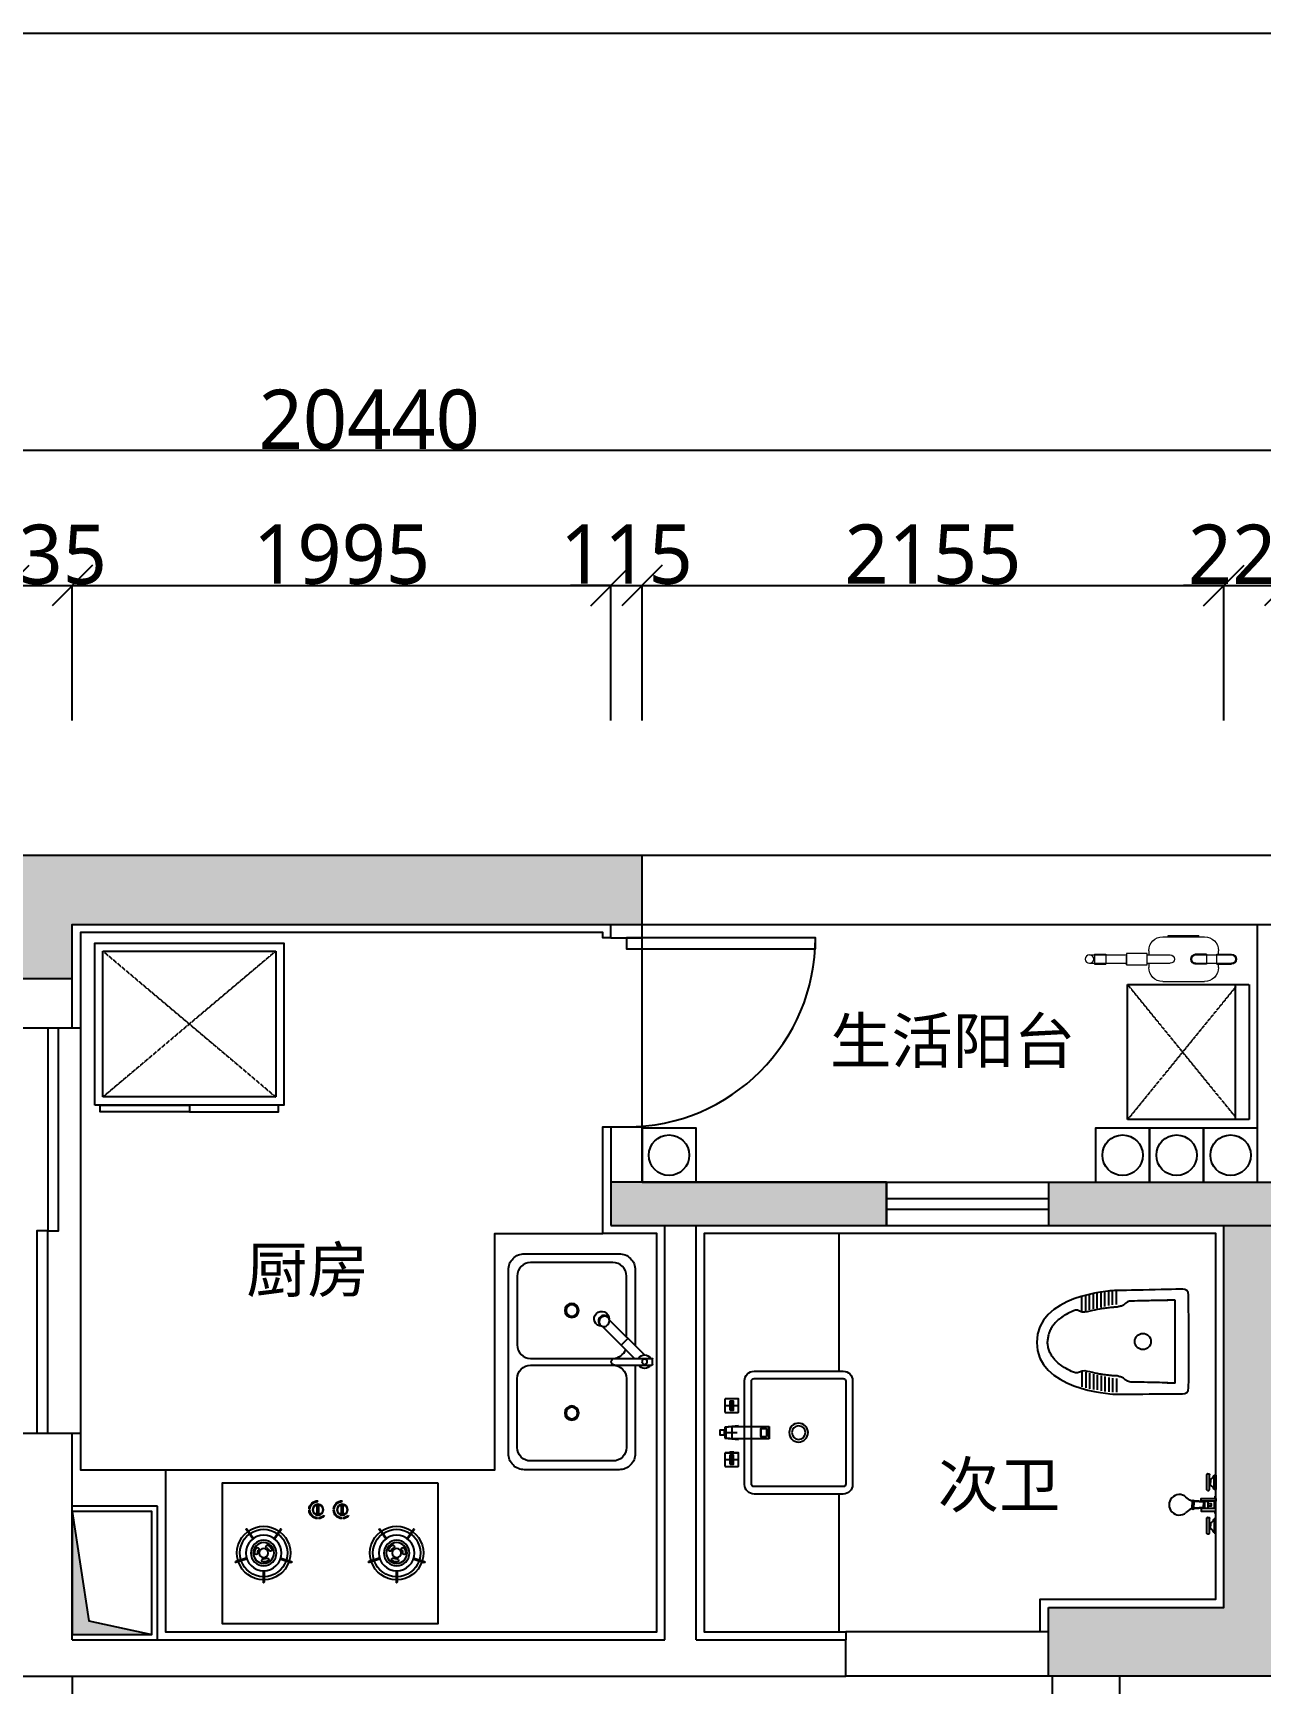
# Model space of a CAD drawing. Header units: millimetres. Extents: x -18923 to 87021, y -73077 to -1985.
# Drawn here: x 72487 to 77035, y -61990 to -55879 of the extents above; entities that cross this region are included whole.
import ezdxf

# ---------------------------------------------------------------- set-up
doc = ezdxf.new("R2010")
doc.units = ezdxf.units.MM
doc.header["$LTSCALE"] = 10
doc.linetypes.add('DASH', pattern=[0.35, 0.25, -0.1])
doc.layers.get('Defpoints').update_dxf_attribs({"color": 250})
for name, color, linetype in [('0文字-标注', 7, 'Continuous'), ('1结构-填充-剪力墙', 251, 'Continuous'), ('1结构-墙体', 7, 'Continuous'), ('1结构-墙体-基层', 233, 'Continuous'), ('1结构-楼梯-梯步', 49, 'Continuous'), ('1结构-窗及电梯', 133, 'Continuous'), ('1结构-门', 133, 'Continuous'), ('2平面-家具-定制', 153, 'Continuous'), ('2平面-家具-活动', 133, 'Continuous'), ('2平面-家具-细线', 8, 'Continuous'), ('2平面-洁具', 153, 'Continuous'), ('平面-文字', 255, 'Continuous'), ('设施-建筑立管-烟', 37, 'Continuous')]:
    doc.layers.add(name, color=color, linetype=linetype)
doc.layers.add('电气', color=18, linetype='Continuous', lineweight=9)
doc.styles.add('dim_font', font='SIMPLEX.shx', dxfattribs={"width": 0.8})
doc.styles.add('图框－雅黑', font='')
doc.styles.get('图框－雅黑').set_extended_font_data('Microsoft YaHei')
doc.dimstyles.new('1-30', dxfattribs={"dimtxt": 150, "dimasz": 4, "dimexe": 1.5, "dimexo": 0, "dimgap": 0.6, "dimtad": 1, "dimdec": 0, "dimlfac": 30, "dimdsep": 46, "dimtxsty": 'dim_font', "dimblk": 'DOTSMALL', "dimcen": 4, "dimdle": 1.5, "dimclrd": 123, "dimclre": 123, "dimclrt": 256, "dimadec": 0, "dimazin": 0, "dimtfac": 1, "dimtdec": 0, "dimtix": 1, "dimtmove": 2, "dimatfit": 3, "dimldrblk": 'DOTSMALL', "dimfxl": 1.5, "dimarcsym": 0})

# ---------------------------------------------------------------- blocks, each defined once
blk = doc.blocks.new('A$C49040A04')
at = {"layer": '设施-建筑立管-烟', "linetype": 'ByBlock'}
blk.add_hatch(color=256, dxfattribs=at).paths.add_polyline_path([(315, 20), (315, 475), (249.4, 67.6), (20, 20)])
for p, q in [((0, 495), (315, 495)), ((0, 0), (0, 495))]:
    blk.add_line(p, q, dxfattribs=at)
blk.add_lwpolyline([(315, 20), (20, 20), (20, 475), (315, 475)], close=True, dxfattribs=at)
blk.add_lwpolyline([(315, 475), (254, 70.5), (20, 20)], dxfattribs=at)
blk = doc.blocks.new('煤气表')
at = {"layer": '电气'}
for p, q in [((834988.9, -435935.4), (834868.9, -435935.4)), ((834988.9, -435935.4), (834868.9, -435935.4)), ((834972.9, -435931.4), (834884.9, -435931.4)), ((834884.9, -435935.4), (834884.9, -435931.4)), ((834972.9, -435931.4), (834884.9, -435931.4)), ((834884.9, -435935.4), (834884.9, -435931.4)), ((834972.9, -435935.4), (834972.9, -435931.4)), ((834972.9, -435935.4), (834972.9, -435931.4)), ((834833.9, -435985), (834791.9, -435985)), ((834833.9, -435985), (834791.9, -435985)), ((834893.7, -435987.4), (834791.9, -435987.4)), ((834893.7, -435987.4), (834791.9, -435987.4)), ((834828.9, -435987.4), (834828.9, -435975.4)), ((834828.9, -435987.4), (834828.9, -435975.4)), ((834833.9, -436013.8), (834833.9, -435985)), ((834833.9, -436013.8), (834833.9, -435985)), ((834863.3, -435987.4), (834833.9, -435987.4)), ((834863.3, -435987.4), (834833.9, -435987.4)), ((834863.3, -435985.4), (834863.3, -436013.4)), ((834863.3, -435985.4), (834897.1, -435985.4)), ((834863.3, -435985.4), (834863.3, -436013.4)), ((834863.3, -435985.4), (834897.1, -435985.4)), ((835033.8, -435987.4), (834967.2, -435987.4)), ((835033.8, -435987.4), (834967.2, -435987.4)), ((835028.9, -435975.4), (835028.9, -435987.4)), ((835028.9, -435975.4), (835028.9, -435987.4)), ((835033.8, -436015.4), (835033.8, -435983.1)), ((835033.8, -435983.1), (835092.8, -435983.1)), ((835033.8, -436015.4), (835033.8, -435983.1)), ((835033.8, -435983.1), (835092.8, -435983.1)), ((835092.8, -435983.1), (835092.8, -436015.4)), ((835092.8, -435983.1), (835092.8, -436015.4)), ((835198.8, -435987.4), (835092.8, -435987.4)), ((835198.8, -435987.4), (835092.8, -435987.4)), ((835092.8, -436015.4), (835092.8, -435991.4)), ((835092.8, -436015.4), (835092.8, -435991.4)), ((835152.2, -435985.4), (835152.2, -436013.4)), ((835184.2, -435985.4), (835152.2, -435985.4)), ((835152.2, -435985.4), (835152.2, -436013.4)), ((835184.2, -435985.4), (835152.2, -435985.4)), ((835184.2, -435985.4), (835184.2, -436013.4)), ((835184.2, -435985.4), (835184.2, -436013.4)), ((834893.7, -436011.4), (834791.9, -436011.4)), ((834893.7, -436011.4), (834791.9, -436011.4)), ((834833.9, -436013.8), (834791.9, -436013.8)), ((834833.9, -436013.8), (834791.9, -436013.8)), ((834828.9, -436023.4), (834828.9, -436011.4)), ((834828.9, -436023.4), (834828.9, -436011.4)), ((834863.3, -436011.4), (834833.9, -436011.4)), ((834863.3, -436011.4), (834833.9, -436011.4)), ((834863.3, -436013.4), (834897.1, -436013.4)), ((834863.3, -436013.4), (834897.1, -436013.4)), ((835033.8, -436011.4), (834967.2, -436011.4)), ((835033.8, -436011.4), (834967.2, -436011.4)), ((835028.9, -436011.4), (835028.9, -436023.4)), ((835028.9, -436011.4), (835028.9, -436023.4)), ((835092.8, -436015.4), (835033.8, -436015.4)), ((835092.8, -436015.4), (835033.8, -436015.4)), ((835062.1, -436015.4), (835062.1, -436015.4)), ((835062.1, -436015.4), (835062.1, -436015.4)), ((835066.1, -436015.4), (835066.1, -436015.4)), ((835066.1, -436015.4), (835066.1, -436015.4)), ((835198.8, -436011.4), (835092.8, -436011.4)), ((835198.8, -436011.4), (835092.8, -436011.4)), ((835152.2, -436011.4), (835148.7, -436011.4)), ((835152.2, -436011.4), (835148.7, -436011.4)), ((835184.2, -436013.4), (835152.2, -436013.4)), ((835184.2, -436013.4), (835152.2, -436013.4)), ((834988.9, -436063.4), (834868.9, -436063.4)), ((834988.9, -436063.4), (834868.9, -436063.4))]:
    blk.add_line(p, q, dxfattribs=at)
blk.add_circle((835198.8, -435999.4), 12, dxfattribs=at)
blk.add_circle((835198.8, -435999.4), 12, dxfattribs=at)
blk.add_circle((835198.8, -435999.4), 12, dxfattribs=at)
blk.add_circle((835198.8, -435999.4), 12, dxfattribs=at)
blk.add_circle((835198.8, -435999.4), 12, dxfattribs=at)
blk.add_circle((835198.8, -435999.4), 12, dxfattribs=at)
for centre, radius, start, end in [((834868.9, -435975.4), 40, 90, 180), ((834868.9, -435975.4), 40, 90, 180), ((834988.9, -435975.4), 40, 0, 90), ((834988.9, -435975.4), 40, 0, 90), ((834791.9, -435999.4), 14.4, 90, 270), ((834791.9, -435999.4), 14.4, 90, 270), ((834791.9, -435999.4), 12, 90, 270), ((834791.9, -435999.4), 12, 90, 270), ((834893.7, -435999.4), 14.4, 270, 90), ((834893.7, -435999.4), 14.4, 270, 90), ((834893.7, -435999.4), 12, 270, 90), ((834893.7, -435999.4), 12, 270, 90), ((834967.2, -435999.4), 12, 90, 270), ((834967.2, -435999.4), 12, 90, 270), ((834868.9, -436023.4), 40, 180, 270), ((834868.9, -436023.4), 40, 180, 270), ((834988.9, -436023.4), 40, 270, 0), ((834988.9, -436023.4), 40, 270, 0)]:
    blk.add_arc(centre, radius, start, end, dxfattribs=at)
blk = doc.blocks.new('_OBLIQUE')
at = {"color": 0, "linetype": 'ByBlock'}
blk.add_line((-0.5, -0.5), (0.5, 0.5), dxfattribs=at)
blk = doc.blocks.new('*D632')
at = {"layer": '0文字-标注', "color": 8, "lineweight": -2, "transparency": 16777216}
for p, q in [((72397.9, -57925.5), (72247.9, -57925.5)), ((72397.9, -58425.5), (72397.9, -57924.5)), ((72397.9, -57925.5), (72632.9, -57925.5)), ((72632.9, -58425.5), (72632.9, -57924.5)), ((72632.9, -57925.5), (72782.9, -57925.5))]:
    blk.add_line(p, q, dxfattribs=at)
at = {"layer": 'Defpoints', "color": 0, "transparency": 16777216}
for p in [(72632.9, -57925.5), (72397.9, -58425.5), (72632.9, -58425.5)]:
    blk.add_point(p, dxfattribs=at)
at = {"layer": '0文字-标注', "color": 8, "lineweight": -2, "transparency": 16777216, "xscale": 150, "yscale": 150, "zscale": 150}
blk.add_blockref('_OBLIQUE', (72397.9, -57925.5), dxfattribs=at)
at = {"layer": '0文字-标注', "color": 8, "lineweight": -2, "transparency": 16777216, "xscale": 150, "yscale": 150, "zscale": 150, "rotation": 180}
blk.add_blockref('_OBLIQUE', (72632.9, -57925.5), dxfattribs=at)
at = {"layer": '0文字-标注', "color": 255, "transparency": 16777216, "insert": (72515.4, -57811.1), "char_height": 220, "attachment_point": 5, "style": '图框－雅黑'}
blk.add_mtext('235', dxfattribs=at)
blk = doc.blocks.new('_DotSmall')
at = {"color": 0, "linetype": 'ByBlock', "const_width": 0.5}
blk.add_lwpolyline([(-0.0625, 0, 1), (0.0625, 0, 1)], format="xyb", close=True, dxfattribs=at)
blk = doc.blocks.new('*D633')
at = {"layer": '0文字-标注', "color": 8, "lineweight": -2, "transparency": 16777216}
for p, q in [((72631.4, -57925.5), (74629.4, -57925.5)), ((72632.9, -58425.5), (72632.9, -57924.5)), ((74627.9, -58425.5), (74627.9, -57924.5))]:
    blk.add_line(p, q, dxfattribs=at)
at = {"layer": 'Defpoints', "color": 0, "transparency": 16777216}
for p in [(74627.9, -57925.5), (72632.9, -58425.5), (74627.9, -58425.5)]:
    blk.add_point(p, dxfattribs=at)
at = {"layer": '0文字-标注', "color": 8, "lineweight": -2, "transparency": 16777216, "xscale": 150, "yscale": 150, "zscale": 150, "rotation": 180}
blk.add_blockref('_OBLIQUE', (72632.9, -57925.5), dxfattribs=at)
at = {"layer": '0文字-标注', "color": 8, "lineweight": -2, "transparency": 16777216, "xscale": 150, "yscale": 150, "zscale": 150}
blk.add_blockref('_OBLIQUE', (74627.9, -57925.5), dxfattribs=at)
at = {"layer": '0文字-标注', "color": 255, "transparency": 16777216, "insert": (73630.4, -57810.5), "char_height": 220, "attachment_point": 5, "style": '图框－雅黑'}
blk.add_mtext('1995', dxfattribs=at)
blk = doc.blocks.new('*D634')
at = {"layer": '0文字-标注', "color": 8, "lineweight": -2, "transparency": 16777216}
for p, q in [((74627.9, -57925.5), (74477.9, -57925.5)), ((74627.9, -58425.5), (74627.9, -57924.5)), ((74627.9, -57925.5), (74742.9, -57925.5)), ((74742.9, -58425.5), (74742.9, -57924.5)), ((74742.9, -57925.5), (74892.9, -57925.5))]:
    blk.add_line(p, q, dxfattribs=at)
at = {"layer": 'Defpoints', "color": 0, "transparency": 16777216}
for p in [(74742.9, -57925.5), (74627.9, -58425.5), (74742.9, -58425.5)]:
    blk.add_point(p, dxfattribs=at)
at = {"layer": '0文字-标注', "color": 8, "lineweight": -2, "transparency": 16777216, "xscale": 150, "yscale": 150, "zscale": 150}
blk.add_blockref('_OBLIQUE', (74627.9, -57925.5), dxfattribs=at)
at = {"layer": '0文字-标注', "color": 8, "lineweight": -2, "transparency": 16777216, "xscale": 150, "yscale": 150, "zscale": 150, "rotation": 180}
blk.add_blockref('_OBLIQUE', (74742.9, -57925.5), dxfattribs=at)
at = {"layer": '0文字-标注', "color": 255, "transparency": 16777216, "insert": (74685.4, -57810.5), "char_height": 220, "attachment_point": 5, "style": '图框－雅黑'}
blk.add_mtext('115', dxfattribs=at)
blk = doc.blocks.new('*D635')
at = {"layer": '0文字-标注', "color": 8, "lineweight": -2, "transparency": 16777216}
for p, q in [((74741.4, -57925.5), (76899.4, -57925.5)), ((74742.9, -58425.5), (74742.9, -57924.5)), ((76897.9, -58425.5), (76897.9, -57924.5))]:
    blk.add_line(p, q, dxfattribs=at)
at = {"layer": 'Defpoints', "color": 0, "transparency": 16777216}
for p in [(76897.9, -57925.5), (74742.9, -58425.5), (76897.9, -58425.5)]:
    blk.add_point(p, dxfattribs=at)
at = {"layer": '0文字-标注', "color": 8, "lineweight": -2, "transparency": 16777216, "xscale": 150, "yscale": 150, "zscale": 150, "rotation": 180}
blk.add_blockref('_OBLIQUE', (74742.9, -57925.5), dxfattribs=at)
at = {"layer": '0文字-标注', "color": 8, "lineweight": -2, "transparency": 16777216, "xscale": 150, "yscale": 150, "zscale": 150}
blk.add_blockref('_OBLIQUE', (76897.9, -57925.5), dxfattribs=at)
at = {"layer": '0文字-标注', "color": 255, "transparency": 16777216, "insert": (75820.4, -57810.5), "char_height": 220, "attachment_point": 5, "style": '图框－雅黑'}
blk.add_mtext('2155', dxfattribs=at)
blk = doc.blocks.new('*D636')
at = {"layer": '0文字-标注', "color": 8, "lineweight": -2, "transparency": 16777216}
for p, q in [((76897.9, -57925.5), (76747.9, -57925.5)), ((76897.9, -58425.5), (76897.9, -57924.5)), ((76897.9, -57925.5), (77122.9, -57925.5)), ((77122.9, -58425.5), (77122.9, -57924.5)), ((77122.9, -57925.5), (77272.9, -57925.5))]:
    blk.add_line(p, q, dxfattribs=at)
at = {"layer": 'Defpoints', "color": 0, "transparency": 16777216}
for p in [(77122.9, -57925.5), (76897.9, -58425.5), (77122.9, -58425.5)]:
    blk.add_point(p, dxfattribs=at)
at = {"layer": '0文字-标注', "color": 8, "lineweight": -2, "transparency": 16777216, "xscale": 150, "yscale": 150, "zscale": 150}
blk.add_blockref('_OBLIQUE', (76897.9, -57925.5), dxfattribs=at)
at = {"layer": '0文字-标注', "color": 8, "lineweight": -2, "transparency": 16777216, "xscale": 150, "yscale": 150, "zscale": 150, "rotation": 180}
blk.add_blockref('_OBLIQUE', (77122.9, -57925.5), dxfattribs=at)
at = {"layer": '0文字-标注', "color": 255, "transparency": 16777216, "insert": (77010.4, -57811.1), "char_height": 220, "attachment_point": 5, "style": '图框－雅黑'}
blk.add_mtext('225', dxfattribs=at)
blk = doc.blocks.new('*D641')
at = {"layer": '0文字-标注', "color": 8, "lineweight": -2, "transparency": 16777216}
for p, q in [((83954.4, -57425.5), (63511.4, -57425.5)), ((63512.9, -58425.5), (63512.9, -57424.5)), ((83952.9, -58425.5), (83952.9, -57424.5))]:
    blk.add_line(p, q, dxfattribs=at)
at = {"layer": 'Defpoints', "color": 0, "transparency": 16777216}
for p in [(63512.9, -57425.5), (63512.9, -58425.5), (83952.9, -58425.5)]:
    blk.add_point(p, dxfattribs=at)
at = {"layer": '0文字-标注', "color": 8, "lineweight": -2, "transparency": 16777216, "xscale": 150, "yscale": 150, "zscale": 150, "rotation": 180}
blk.add_blockref('_OBLIQUE', (63512.9, -57425.5), dxfattribs=at)
at = {"layer": '0文字-标注', "color": 8, "lineweight": -2, "transparency": 16777216, "xscale": 150, "yscale": 150, "zscale": 150}
blk.add_blockref('_OBLIQUE', (83952.9, -57425.5), dxfattribs=at)
at = {"layer": '0文字-标注', "color": 255, "transparency": 16777216, "insert": (73732.9, -57311.2), "char_height": 220, "attachment_point": 5, "style": '图框－雅黑'}
blk.add_mtext('20440', dxfattribs=at)
blk = doc.blocks.new('淋浴龙头-02-顶面')
for p, q in [((-105.6, 32.6), (-48.6, 32.6)), ((55.8, 32.6), (112.8, 32.6))]:
    blk.add_line(p, q)
for points in [[(-15, 87), (-15, 90.7, 0.178333), (-17.2, 96.5), (-28.9, 110.3)], [(15, 87), (15, 90.7, -0.178333), (17.2, 96.5), (28.9, 110.3)], [(-107.8, 30.8, -0.472472), (-105.6, 32.6)], [(-107.8, 30.8), (-107.8, 25.4, 0.414214), (-106.2, 23.8), (-103.8, 23.8)], [(-46.4, 30.8), (-46.4, 25.4, -0.414214), (-48, 23.8), (-50.4, 23.8)], [(-46.4, 30.8, 0.472472), (-48.6, 32.6)], [(53.6, 30.8, -0.472472), (55.8, 32.6)], [(53.6, 30.8), (53.6, 25.4, 0.414214), (55.2, 23.8), (57.6, 23.8)], [(115, 30.8), (115, 25.4, -0.414214), (113.4, 23.8), (111, 23.8)], [(115, 30.8, 0.472472), (112.8, 32.6)]]:
    blk.add_lwpolyline(points, format="xyb")
for points in [[(-15, 87), (0, 87)], [(-15, 81), (0, 81)], [(-12, 43), (-15, 81)], [(-9.5, 43.1), (-12.5, 81.1)], [(15, 87), (0, 87)], [(15, 81), (0, 81)], [(9.5, 43.1), (12.5, 81.1)], [(12, 43), (15, 81)], [(-105.8, 23.8), (-50.4, 23.8)], [(-104.1, 5.9), (-104.1, 0)], [(-104.1, 0), (-52.1, 0), (-52.1, 5.9)], [(-52.1, 5.9), (-104.1, 5.9)], [(-89, 19.4), (-86.6, 19.4)], [(-86.6, 19.4), (-78.1, 19.4)], [(-69.6, 19.4), (-78.1, 19.4)], [(-67.2, 19.4), (-69.6, 19.4)], [(-31.9, 2), (-23, 3.4)], [(-31.9, 2), (-31.9, 0)], [(-23, 2), (-31.9, 2)], [(-31.9, 0), (-23, 0)], [(-13, 4.9), (-12.5, 4.9)], [(0, 2), (-13, 2)], [(-13, 0), (13, 0)], [(-12.5, 4.9), (13, 4.9)], [(-12, 45), (0, 45)], [(-12, 43), (-12, 28), (12, 28), (12, 43)], [(-12, 43), (0, 43)], [(5, 27.9), (5, 16.9), (-5, 16.9), (-5, 27.9)], [(12, 45), (0, 45)], [(12, 43), (0, 43)], [(0, 2), (13, 2)], [(31.9, 2), (23, 3.4)], [(23, 2), (31.9, 2)], [(29.9, 2), (29.9, 0)], [(31.9, 2), (31.9, 0)], [(55.6, 23.8), (111, 23.8)], [(57.3, 5.9), (109.3, 5.9)], [(109.3, 0), (57.3, 0), (57.3, 5.9)], [(72.4, 19.4), (74.8, 19.4)], [(74.8, 19.4), (83.3, 19.4)], [(91.7, 19.4), (83.3, 19.4)], [(94.1, 19.4), (91.7, 19.4)], [(109.3, 5.9), (109.3, 0)], [(23, 0), (31.9, 0)]]:
    blk.add_lwpolyline(points)
for points in [[(-13, 0), (-13, 54), (-23, 54), (-23, 0)], [(13, 0), (13, 54), (23, 54), (23, 0)]]:
    blk.add_lwpolyline(points, close=True)
for centre, radius, start, end in [((0, 135), 38, 319.55423, 220.44577), ((-11, 84), 5, 143.1301, 216.8699), ((11, 84), 5, 323.1301, 36.8699), ((-114.3, 32.6), 28.6, 290.92905, 332.33803), ((-78.1, 19.4), 6.99, 140.49717, 180), ((-78.1, 19.4), 6.99, 0, 39.50283), ((-41.9, 32.6), 28.6, 207.66197, 249.07095), ((0, 65.5), 25.5, 241.92751, 298.07249), ((47, 32.6), 28.6, 290.92905, 332.33803), ((83.3, 19.4), 6.99, 140.49717, 180), ((83.3, 19.4), 6.99, 0, 39.50283), ((119.5, 32.6), 28.6, 207.66197, 249.07095)]:
    blk.add_arc(centre, radius, start, end)
blk = doc.blocks.new('A$C138C6FA3')
at = {"color": 8}
for p, q in [((268.1, 330.7), (268.1, 382)), ((282.3, 329.7), (282.3, 381.5)), ((296.5, 327.2), (296.5, 380.6)), ((310.7, 323.7), (310.7, 378.9)), ((324.9, 319.7), (324.9, 376.7)), ((339.1, 317.6), (339.1, 373.2)), ((353.3, 314.5), (353.3, 371.5)), ((367.5, 310.7), (367.5, 369.6)), ((381.7, 306.9), (381.7, 365.8)), ((395.9, 306.4), (395.9, 362)), ((310.7, 64.1), (310.7, 8.9)), ((324.9, 68), (324.9, 11.1)), ((339.1, 70.2), (339.1, 14.6)), ((353.3, 73.2), (353.3, 16.3)), ((367.5, 77.1), (367.5, 18.1)), ((381.7, 80.9), (381.7, 22)), ((395.9, 81.4), (395.9, 25.8)), ((268.1, 57.1), (268.1, 5.8)), ((282.3, 58.1), (282.3, 6.3)), ((296.5, 60.6), (296.5, 7.1))]:
    blk.add_line(p, q, dxfattribs=at)
at = {"layer": '2平面-家具-定制'}
blk.add_circle((170.1, 193.9), 30, dxfattribs=at)
for points, knots in [([(563.2, 197.1), (563.2, 370.4), (291.1, 388.7), (275.7, 388.7), (260.2, 388.7), (33.1, 388), (23.3, 388), (10.1, 388), (1.9, 381.4), (0.8, 365), (-1, 335.4), (0.8, 35.2), (0.8, 21.1), (0.8, 7), (12.1, 0), (22, 0), (31.8, 0), (260.2, 5.6), (275.7, 5.6), (291.1, 5.6), (563.2, 23.9), (563.2, 197.3)], [0, 0, 0, 0, 1, 1, 1, 2, 2, 2, 3, 3, 3, 4, 4, 4, 5, 5, 5, 6, 6, 6, 7, 7, 7, 7]), ([(50.4, 348), (50.3, 344.4), (50.3, 340.3), (50.2, 331.3), (50.2, 326.3), (50.1, 309.3), (50, 295.9), (50, 266.8), (50, 251.2), (50.1, 201.4), (50.2, 165.5), (50.4, 100.4), (50.6, 71.1), (50.7, 46.9), (50.7, 43.5), (50.7, 40.4)], [3.0995484, 3.0995484, 3.0995484, 3.0995484, 3.1469426, 3.1469426, 3.1943368, 3.1943368, 3.2974683, 3.2974683, 3.4005997, 3.4005997, 3.6151858, 3.6151858, 3.8297718, 3.8297718, 3.8688779, 3.8688779, 3.8688779, 3.8688779]), ([(50.7, 348), (54.5, 348), (58.7, 347.9), (96.1, 347.5), (61.8, 347.1), (116.3, 346.3), (134.9, 345.9), (169.9, 345), (186.4, 344.7), (207.7, 344.2), (213.6, 344), (230.4, 343.7), (240.5, 327.8), (253.9, 324.8), (258.4, 324.1), (264.7, 321.3), (267, 321.2), (270.2, 321.2), (271.3, 321.2), (273, 321.2), (273.6, 321.1), (274.6, 321.1), (274.9, 321.1), (275.4, 321.1), (275.4, 321.1), (275.5, 321.1)], [5.1596014, 5.1596014, 5.1596014, 5.1596014, 5.214246, 5.214246, 5.3675961, 5.3675961, 5.5209463, 5.5209463, 5.658547, 5.658547, 5.7134077, 5.7134077, 5.8231292, 5.8231292, 5.8868361, 5.8868361, 5.9317889, 5.9317889, 5.9602457, 5.9602457, 5.9803453, 5.9803453, 5.9946849, 5.9946849, 5.99801, 5.99801, 5.99801, 5.99801]), ([(275.5, 321.1), (275.6, 321.1), (275.8, 321.1), (276.4, 321.1), (276.8, 321.1), (277.7, 321), (278.2, 321), (280.2, 320.9), (281.9, 320.8), (285.8, 320.5), (288, 320.3), (295.4, 319.5), (301.4, 318.8), (314.8, 317), (322.3, 315.9), (341.5, 312.5), (353.7, 309.9), (378.9, 303.6), (392, 299.7), (414.9, 313.3), (424.7, 309.3), (443.6, 300.5), (452.7, 295.7), (467.5, 286.4), (473.6, 282.1), (484.8, 273.1), (489.9, 268.4), (498.2, 259.5), (501.6, 255.4), (507.6, 246.9), (510.2, 242.5), (514.8, 233.4), (516.8, 228.6), (520, 218.6), (521.2, 213.3), (522.7, 202.5), (523.2, 197), (523.2, 193.9)], [6.0144687, 6.0144687, 6.0144687, 6.0144687, 6.0300356, 6.0300356, 6.0456025, 6.0456025, 6.0611694, 6.0611694, 6.0974104, 6.0974104, 6.1336515, 6.1336515, 6.2067037, 6.2067037, 6.2797558, 6.2797558, 6.3816302, 6.3816302, 6.4835046, 6.4835046, 6.5620345, 6.5620345, 6.6405644, 6.6405644, 6.7007541, 6.7007541, 6.7609437, 6.7609437, 6.8095725, 6.8095725, 6.8582013, 6.8582013, 6.9068302, 6.9068302, 6.955459, 6.955459, 6.9997902, 6.9997902, 6.9997902, 6.9997902]), ([(275.5, 67.3), (275.6, 67.3), (275.8, 67.3), (276.4, 67.3), (276.8, 67.3), (277.7, 67.4), (278.2, 67.4), (280.2, 67.5), (281.9, 67.6), (285.8, 68), (288, 68.2), (295.4, 68.9), (301.4, 69.6), (314.8, 71.4), (322.3, 72.5), (341.5, 75.9), (353.7, 78.5), (378.9, 84.9), (392, 88.7), (414.9, 75.1), (424.7, 79.1), (443.6, 87.9), (452.7, 92.8), (467.5, 102.1), (473.6, 106.3), (484.8, 115.3), (489.9, 120), (498.2, 128.9), (501.6, 133), (507.6, 141.5), (510.2, 145.9), (514.8, 155.1), (516.8, 159.8), (520, 169.8), (521.2, 175.1), (522.7, 185.9), (523.2, 191.4), (523.2, 193.9)], [6.0144687, 6.0144687, 6.0144687, 6.0144687, 6.0300356, 6.0300356, 6.0456025, 6.0456025, 6.0611694, 6.0611694, 6.0974104, 6.0974104, 6.1336515, 6.1336515, 6.2067037, 6.2067037, 6.2797558, 6.2797558, 6.3816302, 6.3816302, 6.4835046, 6.4835046, 6.5620345, 6.5620345, 6.6405644, 6.6405644, 6.7007541, 6.7007541, 6.7609437, 6.7609437, 6.8095725, 6.8095725, 6.8582013, 6.8582013, 6.9068302, 6.9068302, 6.955459, 6.955459, 6.9997902, 6.9997902, 6.9997902, 6.9997902]), ([(50.7, 40.4), (54.5, 40.5), (58.7, 40.6), (96.1, 40.9), (61.8, 41.3), (116.3, 42.1), (134.9, 42.5), (169.9, 43.4), (186.4, 43.7), (207.7, 44.2), (213.6, 44.4), (230.4, 44.7), (240.5, 60.6), (253.9, 63.6), (258.4, 64.3), (264.7, 67.1), (267, 67.2), (270.2, 67.2), (271.3, 67.2), (273, 67.3), (273.6, 67.3), (274.6, 67.3), (274.9, 67.3), (275.4, 67.3), (275.4, 67.3), (275.5, 67.3)], [5.1596014, 5.1596014, 5.1596014, 5.1596014, 5.214246, 5.214246, 5.3675961, 5.3675961, 5.5209463, 5.5209463, 5.658547, 5.658547, 5.7134077, 5.7134077, 5.8231292, 5.8231292, 5.8868361, 5.8868361, 5.9317889, 5.9317889, 5.9602457, 5.9602457, 5.9803453, 5.9803453, 5.9946849, 5.9946849, 5.99801, 5.99801, 5.99801, 5.99801])]:
    blk.add_open_spline(points, degree=3, knots=knots, dxfattribs=at)
blk = doc.blocks.new('SEANNOT_GROUP6')
for p, q in [((151.3, 245), (111.3, 245)), ((131.3, 265), (131.3, 225))]:
    blk.add_line(p, q)
blk = doc.blocks.new('A$C410569A8')
for p, q in [((-125, 23.1), (-125, -25.5)), ((-75.7, 23.8), (-124.3, 23.8)), ((-116.9, 4.3), (-116.9, -6.6)), ((-115.9, 5.3), (-115.9, 5.3)), ((-84.1, 5.3), (-115.9, 5.3)), ((-84.1, 5.3), (-84.1, 5.3)), ((-83.1, -6.6), (-83.1, 4.3)), ((-75.3, 23), (-75.3, -25.4)), ((-75.1, -25.4), (-75.1, 23)), ((-75, -25.5), (-75, 23.1)), ((-73.1, 7.2), (-75, 7.2)), ((-73.1, -9.5), (-73.1, 7.2)), ((-72.1, 6.2), (-73.1, 7.2)), ((-72.1, -8.5), (-72.1, 6.2)), ((-20.2, 23.8), (-25, -26.2)), ((-23.3, -9.7), (-20.4, 20.2)), ((-20.4, 20.2), (-21.7, -138.8)), ((-20.4, 20.2), (-20.2, 23.8)), ((20.4, 20.2), (-20.4, 20.2)), ((-1.7, 23.8), (-20.2, 23.8)), ((-10, 27.1), (-10, 41.1)), ((-9.5, 41.6), (9.5, 41.6)), ((9.5, 26.6), (-9.5, 26.6)), ((-1.7, 26.6), (-1.7, 22.6)), ((0, 23.8), (0, 20.2)), ((0, 1.2), (0, -1.2)), ((1.7, 22.6), (1.7, 26.6)), ((20.2, 23.8), (1.7, 23.8)), ((10, 41.1), (10, 27.1)), ((25, -26.2), (20.2, 23.8)), ((20.2, 23.8), (20.4, 20.2)), ((20.4, 20.2), (23.3, -9.7)), ((21.7, -138.8), (20.4, 20.2)), ((75, 23.1), (75, -25.5)), ((124.3, 23.8), (75.7, 23.8)), ((83.1, 4.3), (83.1, -6.6)), ((84.1, 5.3), (84.1, 5.3)), ((115.9, 5.3), (84.1, 5.3)), ((115.9, 5.3), (115.9, 5.3)), ((116.9, -6.6), (116.9, 4.3)), ((125, -25.5), (125, 23.1)), ((-124.3, -26.2), (-75.7, -26.2)), ((-115.9, -7.6), (-115.9, -7.6)), ((-115.9, -7.6), (-84.1, -7.6)), ((-84.1, -7.6), (-84.1, -7.6)), ((-75, -9.5), (-73.1, -9.5)), ((-73.1, -9.5), (-72.1, -8.5)), ((-25, -26.2), (-23.3, -9.7)), ((-25, -26.2), (-23.3, -25.7)), ((-25, -26.2), (-23.3, -26.2)), ((-23, -139.8), (-23.3, -9.7)), ((23.3, -9.7), (23, -139.8)), ((23.3, -9.7), (25, -26.2)), ((23.3, -26.2), (25, -26.2)), ((75.7, -26.2), (124.3, -26.2)), ((84.1, -7.6), (84.1, -7.6)), ((84.1, -7.6), (115.9, -7.6)), ((100, -1.2), (100.1, -1.2)), ((115.9, -7.6), (115.9, -7.6)), ((-15.7, -128.5), (-15.7, -110.2)), ((-14.7, -109.2), (14.7, -109.2)), ((14.7, -109.4), (-14.7, -109.4)), ((15.7, -110.2), (15.7, -128.5)), ((-21.7, -138.8), (-23, -139.8)), ((23, -139.8), (-23, -139.8)), ((-21.7, -138.8), (21.7, -138.8)), ((14.7, -129.5), (-14.7, -129.5)), ((23, -139.8), (21.7, -138.8))]:
    blk.add_line(p, q)
for centre, radius, start, end in [((-124.3, 23.1), 0.7, 90.00499, 179.99501), ((-75.7, 23.1), 0.7, 0.00499, 89.99501), ((-9.5, 41.1), 0.5, 90, 180), ((-9.5, 27.1), 0.5, 180, 270), ((9.5, 41.1), 0.5, 0, 90), ((9.5, 27.1), 0.5, 270, 0), ((75.7, 23.1), 0.7, 90.00499, 179.99501), ((124.3, 23.1), 0.7, 0.00499, 89.99501), ((-124.3, -25.5), 0.7, 180.00499, 269.99501), ((-75.7, -25.5), 0.7, 270.00499, 359.99501), ((75.7, -25.5), 0.7, 180.00499, 269.99501), ((124.3, -25.5), 0.7, 270.00499, 359.99501)]:
    blk.add_arc(centre, radius, start, end)
for centre, major_axis, ratio, start_param, end_param in [((-115.9, 4.3), (0.134, -0.992), 0.998732, 3.007352, 4.577587), ((-84.1, 4.3), (-0.134, -0.992), 0.998732, 1.705598, 3.275833), ((0, 22.8), (-2.65, 0), 0.088263, 0, 4.003562), ((0, 22.8), (-2.65, 0), 0.088263, 5.421215, 6.283185), ((84.1, 4.3), (0.134, -0.992), 0.998732, 3.007352, 4.577587), ((115.9, 4.3), (-0.134, -0.992), 0.998732, 1.705598, 3.275833), ((-115.9, -6.6), (0.134, 0.992), 0.998732, 1.705598, 3.275833), ((-84.1, -6.6), (-0.134, 0.992), 0.998732, 3.007352, 4.577587), ((84.1, -6.6), (0.134, 0.992), 0.998732, 1.705598, 3.275833), ((115.9, -6.6), (-0.134, 0.992), 0.998732, 3.007352, 4.577587), ((-14.7, -110.2), (-1, 0), 0.992546, 4.712389, 6.283185), ((-14.7, -110.3), (1, 0), 0.890286, 1.570796, 3.141593), ((14.7, -110.2), (-1, 0), 0.992546, 3.141593, 4.712389), ((14.7, -110.3), (1, 0), 0.890286, 0, 1.570796), ((-14.7, -128.5), (1, 0), 0.992546, 3.141593, 4.712389), ((14.7, -128.5), (1, 0), 0.992546, 4.712389, 6.283185)]:
    blk.add_ellipse(centre, major_axis=major_axis, ratio=ratio, start_param=start_param, end_param=end_param)
at = {"layer": 'Defpoints'}
blk.add_line((-100, -1.2), (-100.1, -1.2), dxfattribs=at)
for p in [(-231.3, -246.1), (-131.3, -246.1), (-31.3, -246.1)]:
    blk.add_blockref('SEANNOT_GROUP6', p, dxfattribs=at)
blk = doc.blocks.new('A$C6EB77CC1')
for points in [[(365, 0, 0.414214), (400, 35), (400, 420, 0.414214), (365, 455), (35, 455, 0.414214), (0, 420), (0, 35, 0.414214), (35, 0)], [(365, 27.5, 0.414214), (375, 37.5), (375, 417.5, 0.414214), (365, 427.5), (35, 427.5, 0.414214), (25, 417.5), (25, 37.5, 0.414214), (35, 27.5)]]:
    blk.add_lwpolyline(points, format="xyb", close=True)
for radius in [35, 25]:
    blk.add_circle((200, 227.5), radius)
blk = doc.blocks.new('A$C357F727F')
at = {"layer": '2平面-家具-活动', "color": 8, "linetype": 'DASH', "ltscale": 0.5}
for p, q in [((30, 30), (670, 570)), ((670, 30), (30, 570))]:
    blk.add_line(p, q, dxfattribs=at)
at = {"layer": '2平面-家具-活动'}
for points in [[(20, 600), (350, 600), (350, 625), (20, 625)], [(680, 600), (350, 600), (350, 625), (680, 625)], [(0, 600), (0, 0), (700, 0), (700, 600)]]:
    blk.add_lwpolyline(points, close=True, dxfattribs=at)
at = {"layer": '2平面-家具-活动', "color": 8, "linetype": 'DASH', "ltscale": 0.5}
blk.add_lwpolyline([(30, 570), (30, 30), (670, 30), (670, 570)], close=True, dxfattribs=at)
blk = doc.blocks.new('A$C47787192')
for p, q in [((349.2, 269.3), (467.3, 387.5)), ((373.9, 244.6), (504.3, 375)), ((393.8, 412.5), (531.9, 412.5)), ((393.8, 387.5), (531.9, 387.5)), ((533.9, 410.5), (533.9, 389.5)), ((442.7, 313.4), (418, 338.1)), ((338.3, 262), (341.2, 264.9)), ((366.6, 233.7), (369.4, 236.6))]:
    blk.add_line(p, q)
for points in [[(470, 412.5), (470, 740, 0.414214), (410, 800), (60, 800, 0.414214), (0, 740), (0, 60, 0.414214), (60, 0), (410, 0, 0.414214), (470, 60), (470, 340.7)], [(437.5, 308.2), (437.5, 82.5, -0.414214), (387.5, 32.5), (82.5, 32.5, -0.414214), (32.5, 82.5), (32.5, 337.5, -0.414214), (82.5, 387.5), (387.5, 387.5, -0.31508), (434.5, 354.6, -0.31508)], [(366.6, 233.7, -0.106772), (360.6, 229.9, -0.101544), (353.3, 228.7, -0.094932), (346, 230.5, -0.090733), (339.5, 234.9, -0.090733), (335, 241.4, -0.094932), (333.3, 248.7, -0.101544), (334.5, 256.1, -0.106772), (338.3, 262, -0.106772)]]:
    blk.add_lwpolyline(points, format="xyb")
for points in [[(437.5, 462.5), (437.5, 717.5, 0.414214), (387.5, 767.5), (82.5, 767.5, 0.414214), (32.5, 717.5), (32.5, 462.5, 0.414214), (82.5, 412.5), (387.5, 412.5, 0.414214)], [(369.4, 236.6, -0.106772), (363.5, 232.7, -0.101544), (356.2, 231.6, -0.094932), (348.8, 233.3, -0.090733), (342.4, 237.8, -0.090733), (337.9, 244.3, -0.094932), (336.2, 251.6, -0.101544), (337.3, 258.9, -0.106772), (341.2, 264.9, -0.106772), (347.1, 268.7, -0.101544), (354.4, 269.9, -0.094932), (361.8, 268.1, -0.090733), (368.2, 263.6, -0.090733), (372.7, 257.2, -0.094932), (374.4, 249.9, -0.101544), (373.3, 242.5, -0.106772)]]:
    blk.add_lwpolyline(points, format="xyb", close=True)
for centre, radius in [((235, 590), 26.2), ((235, 590), 21.2), ((504.6, 400), 10), ((235, 210), 26.2), ((235, 210), 21.2)]:
    blk.add_circle(centre, radius)
for centre, radius, start, end in [((393.8, 400), 12.5, 90, 270), ((491.7, 400), 30, 204.62432, 208.77123), ((504.6, 400), 25, 30, 150), ((504.6, 400), 25, 210, 330), ((531.9, 410.5), 2, 0, 90), ((531.9, 389.5), 2, 270, 0), ((345.4, 240.8), 27.5, 88.39075, 1.60925)]:
    blk.add_arc(centre, radius, start, end)
blk = doc.blocks.new('A$C583F2EE8')
for p, q in [((-248, -233.8), (-248, -193.1)), ((-244.7, -233.8), (-244.7, -193.1)), ((244.7, -233.8), (244.7, -193.1)), ((248, -233.8), (248, -193.1)), ((-311.2, -282.1), (-349.8, -269.5)), ((-310.2, -278.9), (-348.8, -266.4)), ((-182.5, -278.9), (-143.9, -266.4)), ((-181.5, -282.1), (-142.8, -269.5)), ((181.5, -282.1), (142.8, -269.5)), ((182.5, -278.9), (143.9, -266.4)), ((310.2, -278.9), (348.8, -266.4)), ((311.2, -282.1), (349.8, -269.5)), ((-287.4, -355.2), (-311.3, -388)), ((-284.8, -357.1), (-308.6, -390)), ((-207.9, -357.1), (-184, -390)), ((-205.2, -355.2), (-181.4, -388)), ((205.2, -355.2), (181.4, -388)), ((207.9, -357.1), (184, -390)), ((284.8, -357.1), (308.6, -390)), ((287.4, -355.2), (311.3, -388)), ((-48.1, -444.7), (-48.1, -479.2)), ((-42.1, -444.7), (-42.1, -479.2)), ((42.1, -444.7), (42.1, -479.2)), ((48.1, -444.7), (48.1, -479.2))]:
    blk.add_line(p, q)
at = {"color": 8, "ltscale": 300}
for p, q in [((-75.1, -460.4), (-78.1, -460.4)), ((-75.1, -463.4), (-78.1, -463.4)), ((-46.6, -432), (-46.6, -429)), ((-43.6, -432), (-43.6, -429)), ((-23.9, -440.7), (-21.8, -438.6)), ((15.1, -460.4), (12.1, -460.4)), ((15.1, -463.4), (12.1, -463.4)), ((43.6, -432), (43.6, -429)), ((46.6, -432), (46.6, -429)), ((66.3, -440.7), (68.4, -438.6)), ((-45.1, -491.9), (-45.1, -494.9)), ((45.1, -491.9), (45.1, -494.9))]:
    blk.add_line(p, q, dxfattribs=at)
blk.add_lwpolyline([(400, -560), (-400, -560), (-400, -40), (400, -40)], close=True)
for centre, radius in [((-246.3, -301.4), 66), ((246.3, -301.4), 66), ((-246.3, -301.4), 47.3), ((-246.3, -301.4), 38.5), ((-246.3, -301.4), 16.5), ((246.3, -301.4), 47.3), ((246.3, -301.4), 38.5), ((246.3, -301.4), 16.5)]:
    blk.add_circle(centre, radius, dxfattribs=at)
for centre in [(-45.1, -461.9), (45.1, -461.9)]:
    blk.add_circle(centre, 20)
for centre, radius, start, end in [((-246.3, -301.4), 99, 90.95565, 161.0457), ((-246.3, -301.4), 88, 91.07503, 160.92632), ((-246.3, -193.1), 1.65, 0.00068, 180.00068), ((-246.3, -233.8), 1.65, 180.00068, 0.00068), ((-246.3, -301.4), 99, 18.95565, 89.0457), ((-246.3, -301.4), 88, 19.07503, 88.92632), ((246.3, -301.4), 99, 90.9543, 161.04435), ((246.3, -301.4), 88, 91.07368, 160.92497), ((246.3, -193.1), 1.65, 359.99932, 179.99932), ((246.3, -233.8), 1.65, 179.99932, 359.99932), ((246.3, -301.4), 99, 18.9543, 89.04435), ((246.3, -301.4), 88, 19.07368, 88.92497), ((-349.3, -268), 1.65, 72.00068, 252.00068), ((-246.3, -301.4), 99, 162.95565, 233.0457), ((-246.3, -301.4), 88, 163.07503, 232.92632), ((-310.7, -280.5), 1.65, 252.00068, 72.00068), ((-246.3, -301.4), 88, 307.07503, 16.92632), ((-246.3, -301.4), 99, 306.95565, 17.0457), ((-182, -280.5), 1.65, 108.00068, 288.00068), ((-143.4, -268), 1.65, 288.00068, 108.00068), ((143.4, -268), 1.65, 71.99932, 251.99932), ((246.3, -301.4), 99, 162.9543, 233.04435), ((246.3, -301.4), 88, 163.07368, 232.92497), ((182, -280.5), 1.65, 251.99932, 71.99932), ((246.3, -301.4), 88, 307.07368, 16.92497), ((246.3, -301.4), 99, 306.9543, 17.04435), ((310.7, -280.5), 1.65, 107.99932, 287.99932), ((349.3, -268), 1.65, 287.99932, 107.99932), ((-286.1, -356.1), 1.65, 324.00068, 144.00068), ((-206.6, -356.1), 1.65, 36.00068, 216.00068), ((206.6, -356.1), 1.65, 323.99932, 143.99932), ((286.1, -356.1), 1.65, 35.99932, 215.99932), ((-310, -389), 1.65, 144.00068, 324.00068), ((-246.3, -301.4), 99, 234.95565, 305.0457), ((-246.3, -301.4), 88, 235.07503, 304.92632), ((-182.7, -389), 1.65, 216.00068, 36.00068), ((182.7, -389), 1.65, 143.99932, 323.99932), ((246.3, -301.4), 99, 234.9543, 305.04435), ((246.3, -301.4), 88, 235.07368, 304.92497), ((310, -389), 1.65, 215.99932, 35.99932), ((-45.1, -444.9), 3.01, 355.12371, 184.87494), ((-45.1, -478.9), 3.01, 175.12371, 4.87494), ((45.1, -444.9), 3.01, 355.12371, 184.87494), ((45.1, -478.9), 3.01, 175.12371, 4.87494)]:
    blk.add_arc(centre, radius, start, end)
for centre, radius, start, end in [((-273.8, -301.4), 5.5, 0.00068, 180.00068), ((-246.3, -301.4), 33, 180.00068, 213.52651), ((-246.3, -301.4), 22, 180.00068, 213.52651), ((-248, -274), 5.5, 93.52651, 273.52651), ((-246.3, -301.4), 33, 60.00068, 93.52651), ((-246.3, -301.4), 22, 60.00068, 93.52651), ((-232.6, -277.6), 5.5, 240.00068, 60.00068), ((232.6, -277.6), 5.5, 119.99932, 299.99932), ((246.3, -301.4), 33, 86.47349, 119.99932), ((246.3, -301.4), 22, 86.47349, 119.99932), ((248, -274), 5.5, 266.47349, 86.47349), ((246.3, -301.4), 22, 326.47349, 359.99932), ((273.8, -301.4), 5.5, 359.99932, 179.99932), ((246.3, -301.4), 33, 326.47349, 359.99932), ((-269.3, -316.6), 5.5, 213.52651, 33.52651), ((-232.6, -325.2), 5.5, 120.00068, 300.00068), ((-246.3, -301.4), 22, 300.00068, 333.52651), ((-246.3, -301.4), 33, 300.00068, 333.52651), ((-221.7, -313.7), 5.5, 333.52651, 153.52651), ((221.7, -313.7), 5.5, 26.47349, 206.47349), ((246.3, -301.4), 33, 206.47349, 239.99932), ((246.3, -301.4), 22, 206.47349, 239.99932), ((232.6, -325.2), 5.5, 239.99932, 59.99932), ((269.3, -316.6), 5.5, 146.47349, 326.47349), ((-45.1, -461.9), 33, 92.60458, 177.39407), ((-45.1, -461.9), 33, 182.60458, 269.99932), ((-45.1, -461.9), 30, 92.86531, 177.13334), ((-45.1, -461.9), 30, 182.86531, 269.99932), ((-45.1, -461.9), 18, 99.59339, 260.40526), ((-45.1, -461.9), 33, 44.99932, 87.39407), ((-45.1, -461.9), 30, 44.99932, 87.13334), ((-45.1, -461.9), 18, 279.59339, 80.40526), ((45.1, -461.9), 33, 92.60458, 177.39407), ((45.1, -461.9), 33, 182.60458, 269.99932), ((45.1, -461.9), 30, 92.86531, 177.13334), ((45.1, -461.9), 30, 182.86531, 269.99932), ((45.1, -461.9), 18, 99.59339, 260.40526), ((45.1, -461.9), 33, 44.99932, 87.39407), ((45.1, -461.9), 30, 44.99932, 87.13334), ((45.1, -461.9), 18, 279.59339, 80.40526)]:
    blk.add_arc(centre, radius, start, end, dxfattribs=at)

msp = doc.modelspace()

# ---------------------------------------------------------------- hatches: boundary and pattern name
at = {"layer": '1结构-填充-剪力墙'}
h = msp.add_hatch(color=256, dxfattribs=at)
h.dxf.hatch_style = 1
h.paths.add_polyline_path([(77222.9, -60135.5), (76247.9, -60135.5), (76247.9, -60295.5), (77222.9, -60295.5)])
h.paths.add_polyline_path([(80712.9, -65190.5), (80952.9, -65190.5), (80952.9, -65845.5), (79332.9, -65845.5), (79332.9, -65605.5), (80712.9, -65605.5)])
h.paths.add_polyline_path([(81442.9, -63015.5), (82952.9, -63015.5), (82952.9, -62460.5), (83192.9, -62460.5), (83192.9, -63245.5), (81442.9, -63245.5)])
h.paths.add_polyline_path([(82952.9, -59895.5), (79332.9, -59895.5), (79332.9, -59655.5), (83192.9, -59655.5), (83192.9, -60410.5), (82952.9, -60410.5)])
h.paths.add_polyline_path([(77822.9, -60135.5), (79052.9, -60135.5), (79052.9, -59655.5), (79332.9, -59655.5), (79332.9, -60295.5), (77822.9, -60295.5)])
h.paths.add_polyline_path([(76247.9, -61710.5), (76897.9, -61710.5), (76897.9, -60295.5), (77122.9, -60295.5), (77122.9, -61965.5), (76247.9, -61965.5)])
h.paths.add_polyline_path([(68697.9, -63045.5), (72632.9, -63045.5), (72632.9, -63715.5), (72397.9, -63715.5), (72397.9, -63285.5), (68937.9, -63285.5), (68697.9, -63285.5)])
h.paths.add_polyline_path([(64902.9, -65170.5), (65142.9, -65170.5), (65142.9, -65605.5), (66727.9, -65605.5), (66727.9, -65845.5), (64902.9, -65845.5)])
h.paths.add_polyline_path([(64977.9, -62645.5), (65217.9, -62645.5), (65217.9, -63045.5), (66727.9, -63045.5), (66727.9, -63285.5), (64977.9, -63285.5)])
h.paths.add_polyline_path([(64977.9, -58925.5), (66727.9, -58925.5), (66727.9, -59165.5), (65217.9, -59165.5), (65217.9, -59765.5), (64977.9, -59765.5)])
h.paths.add_polyline_path([(76512.9, -65045.5), (76262.9, -65045.5), (76262.9, -65845.5), (76512.9, -65845.5)])
h.paths.add_polyline_path([(76512.9, -62975.5), (76262.9, -62975.5), (76262.9, -62975.5), (76262.9, -63205.5), (73882.9, -63205.5), (73882.9, -63575.5), (73882.9, -63845.5), (74122.9, -63845.5), (74122.9, -63445.5), (76262.9, -63445.5), (76262.9, -63975.5), (76512.9, -63975.5)])
h.paths.add_polyline_path([(74742.9, -58925.5), (72397.9, -58925.5), (72397.9, -59380.5), (72632.9, -59380.5), (72632.9, -59180.5), (74627.9, -59180.5), (74742.9, -59180.5)])
h.paths.add_polyline_path([(75647.9, -60135.5), (74627.9, -60135.5), (74627.9, -60295.5), (75647.9, -60295.5)])

# ---------------------------------------------------------------- linework, layer by layer
at = {"layer": '1结构-墙体'}
for p, q in [((77632.9, -58925.5), (64977.9, -58925.5)), ((72632.9, -59180.5), (74627.9, -59180.5)), ((72632.9, -59565.5), (72632.9, -59180.5)), ((74627.9, -59230.5), (74627.9, -59180.5)), ((74627.9, -59180.5), (74742.9, -59180.5)), ((74742.9, -59180.5), (77632.9, -59180.5)), ((74742.9, -59230.5), (74742.9, -59180.5)), ((74627.9, -59230.5), (74742.9, -59230.5)), ((72632.9, -59565.5), (72397.9, -59565.5)), ((74627.9, -59930.5), (74742.9, -59930.5)), ((74627.9, -59930.5), (74627.9, -60295.5)), ((74742.9, -60135.5), (74742.9, -59930.5)), ((74742.9, -60135.5), (75647.9, -60135.5)), ((75647.9, -60135.5), (75647.9, -60295.5)), ((76247.9, -60135.5), (77222.9, -60135.5)), ((76247.9, -60135.5), (76247.9, -60295.5)), ((74627.9, -60295.5), (75647.9, -60295.5)), ((74827.9, -61830.5), (74827.9, -60295.5)), ((74942.9, -61830.5), (74942.9, -60295.5)), ((76247.9, -60295.5), (76897.9, -60295.5)), ((76897.9, -61710.5), (76897.9, -60295.5)), ((72397.9, -61065.5), (72632.9, -61065.5)), ((72632.9, -61830.5), (72632.9, -61065.5)), ((76247.9, -61710.5), (76897.9, -61710.5)), ((76247.9, -61965.5), (76247.9, -61710.5)), ((72632.9, -61830.5), (74827.9, -61830.5)), ((74942.9, -61830.5), (75497.9, -61830.5)), ((75497.9, -61965.5), (75497.9, -61830.5)), ((72397.9, -61965.5), (75497.9, -61965.5))]:
    msp.add_line(p, q, dxfattribs=at)
for points in [[(74742.9, -58925.5), (72397.9, -58925.5), (72397.9, -59380.5), (72632.9, -59380.5), (72632.9, -59180.5), (74627.9, -59180.5), (74742.9, -59180.5)], [(74627.9, -60295.5), (75647.9, -60295.5), (75647.9, -60135.5), (74627.9, -60135.5)], [(76247.9, -61710.5), (76897.9, -61710.5), (76897.9, -60295.5), (77122.9, -60295.5), (77122.9, -61965.5), (76247.9, -61965.5)]]:
    msp.add_lwpolyline(points, close=True, dxfattribs=at)
at = {"layer": '1结构-墙体-基层'}
for points in [[(74627.9, -59230.5), (74597.9, -59230.5), (74597.9, -59210.5), (72662.9, -59210.5), (72662.9, -59565.5), (72632.9, -59565.5)], [(72632.9, -61065.5), (72662.9, -61065.5), (72662.9, -61200.5), (72977.9, -61200.5), (72977.9, -61800.5), (74797.9, -61800.5), (74797.9, -60325.5), (74597.9, -60325.5), (74597.9, -59930.5), (74627.9, -59930.5)], [(76247.9, -61800.5), (76217.9, -61800.5), (76217.9, -61680.5), (76867.9, -61680.5), (76867.9, -60325.5), (74972.9, -60325.5), (74972.9, -61800.5), (75497.9, -61800.5), (75497.9, -61830.5)]]:
    msp.add_lwpolyline(points, dxfattribs=at)
at = {"layer": '1结构-楼梯-梯步'}
for p, q in [((77022.9, -60135.5), (77022.9, -59180.5)), ((74742.9, -59930.5), (74742.9, -59230.5)), ((72662.9, -59565.5), (72662.9, -61065.5))]:
    msp.add_line(p, q, dxfattribs=at)
at = {"layer": '1结构-窗及电梯'}
for p, q in [((75647.9, -60135.5), (76247.9, -60135.5)), ((75647.9, -60195.5), (76247.9, -60195.5)), ((75647.9, -60235.5), (76247.9, -60235.5)), ((75647.9, -60295.5), (76247.9, -60295.5))]:
    msp.add_line(p, q, dxfattribs=at)
at = {"layer": '1结构-门'}
for points in [[(75385.4, -59270.5), (75385.4, -59230.5), (74685.4, -59230.5), (74685.4, -59270.5)], [(72581.9, -59565.5), (72541.9, -59565.5), (72541.9, -60315.5), (72581.9, -60315.5)], [(72541.9, -60315.5), (72501.9, -60315.5), (72501.9, -61065.5), (72541.9, -61065.5)]]:
    msp.add_lwpolyline(points, close=True, dxfattribs=at)
msp.add_arc((74685.4, -59230.5), 700, 270, 0, dxfattribs=at)
at = {"layer": '2平面-家具-活动'}
msp.add_lwpolyline([(72977.9, -61200.5), (74197.9, -61200.5), (74197.9, -60325.5), (74597.9, -60325.5)], dxfattribs=at)
at = {"layer": '2平面-家具-细线', "color": 8, "linetype": 'DASH', "ltscale": 0.5}
for p, q in [((76941.5, -59894.5), (76541.5, -59403.3)), ((76941.5, -59903.3), (76941.5, -59403.3)), ((76941.5, -59412.1), (76541.5, -59903.3)), ((76247.9, -61800.5), (75497.9, -61800.5)), ((72632.9, -61965.5), (72632.9, -63045.5)), ((76247.9, -61965.5), (75497.9, -61965.5)), ((76262.9, -62905.5), (76262.9, -61965.5)), ((76512.9, -62905.5), (76512.9, -61965.5))]:
    msp.add_line(p, q, dxfattribs=at)
msp.add_lwpolyline([(76541.5, -59903.3), (76541.5, -59403.3), (76991.5, -59403.3), (76991.5, -59903.3)], close=True, dxfattribs=at)
at = {"layer": '2平面-洁具'}
for p, q in [((75472.9, -60835.5), (75472.9, -60325.5)), ((75472.9, -61800.5), (75472.9, -61290.5))]:
    msp.add_line(p, q, dxfattribs=at)
at = {"layer": 'Defpoints', "color": 1}
msp.add_lwpolyline([(60534.7, -55878.7), (87020.7, -55878.7), (87020.7, -68749.4), (60534.7, -68749.4)], close=True, dxfattribs=at)
at = {"layer": '设施-建筑立管-烟', "linetype": 'ByBlock'}
for points in [[(74742.9, -60135.5), (74942.9, -60135.5), (74942.9, -59935.5), (74742.9, -59935.5)], [(76422.9, -60135.5), (76622.9, -60135.5), (76622.9, -59935.5), (76422.9, -59935.5)], [(76622.9, -60135.5), (76822.9, -60135.5), (76822.9, -59935.5), (76622.9, -59935.5)], [(76822.9, -60135.5), (77022.9, -60135.5), (77022.9, -59935.5), (76822.9, -59935.5)]]:
    msp.add_lwpolyline(points, close=True, dxfattribs=at)
for centre in [(74842.9, -60035.5), (76522.9, -60035.5), (76722.9, -60035.5), (76922.9, -60035.5)]:
    msp.add_circle(centre, 75, dxfattribs=at)

# ---------------------------------------------------------------- block references
at = {"layer": '2平面-家具-活动', "xscale": -1, "rotation": 180}
for name, p in [('A$C357F727F', (72716.5, -59249.6)), ('A$C47787192', (74247.9, -60400.5)), ('A$C583F2EE8', (73587.9, -61810.5))]:
    msp.add_blockref(name, p, dxfattribs=at)
at = {"layer": '2平面-洁具'}
for name, p, rotation in [('A$C138C6FA3', (76768, -60531.6), 180), ('A$C410569A8', (75074, -61063), 90), ('淋浴龙头-02-顶面', (76867.9, -61330.5), 90)]:
    msp.add_blockref(name, p, dxfattribs=dict(at, rotation=rotation))
at = {"layer": '2平面-洁具', "xscale": -1}
msp.add_blockref('A$C6EB77CC1', (75522.9, -61290.5), dxfattribs=at)
at = {"layer": '设施-建筑立管-烟', "linetype": 'ByBlock', "xscale": -1.291319312062114, "yscale": 1.291319312062114, "zscale": 1.291319312062114}
msp.add_blockref('煤气表', (1154908.6, 503705.3), dxfattribs=at)
at = {"layer": '设施-建筑立管-烟', "linetype": 'ByBlock', "xscale": -1}
msp.add_blockref('A$C49040A04', (72947.9, -61830.5), dxfattribs=at)

# ---------------------------------------------------------------- texts
at = {"layer": '平面-文字', "style": '图框－雅黑'}
for s, p in [('生活阳台', (75439.5, -59694.8)), ('厨房', (73277.1, -60542.8)), ('次卫', (75838.6, -61339.8))]:
    msp.add_text(s, height=166.4, dxfattribs=at).set_placement(p)

# ---------------------------------------------------------------- dimensions: what is measured, and where the dimension line sits
at = {"layer": '0文字-标注'}
for base, p1, p2, picture, middle in [((63512.9, -57425.5), (83952.9, -58425.5), (63512.9, -58425.5), '*D641', (73732.9, -57311.2)), ((72632.9, -57925.5), (72397.9, -58425.5), (72632.9, -58425.5), '*D632', (72515.4, -57811.1)), ((74627.9, -57925.5), (72632.9, -58425.5), (74627.9, -58425.5), '*D633', (73630.4, -57810.5)), ((74742.9, -57925.5), (74627.9, -58425.5), (74742.9, -58425.5), '*D634', (74685.4, -57810.5)), ((76897.9, -57925.5), (74742.9, -58425.5), (76897.9, -58425.5), '*D635', (75820.4, -57810.5)), ((77122.9, -57925.5), (76897.9, -58425.5), (77122.9, -58425.5), '*D636', (77010.4, -57811.1))]:
    dim = msp.add_linear_dim(base=base, p1=p1, p2=p2, dimstyle='1-30', override={"dimtxt": 220, "dimasz": 150, "dimexe": 1, "dimlfac": 1, "dimrnd": 5, "dimtxsty": '图框－雅黑', "dimblk1": 'OBLIQUE', "dimblk2": 'OBLIQUE', "dimsah": 1, "dimclrd": 8, "dimclre": 8, "dimclrt": 255}, dxfattribs=at)
    dim.commit()
    dim.dimension.update_dxf_attribs({"geometry": picture, "text_midpoint": middle})

doc.saveas('drawing.dxf')
